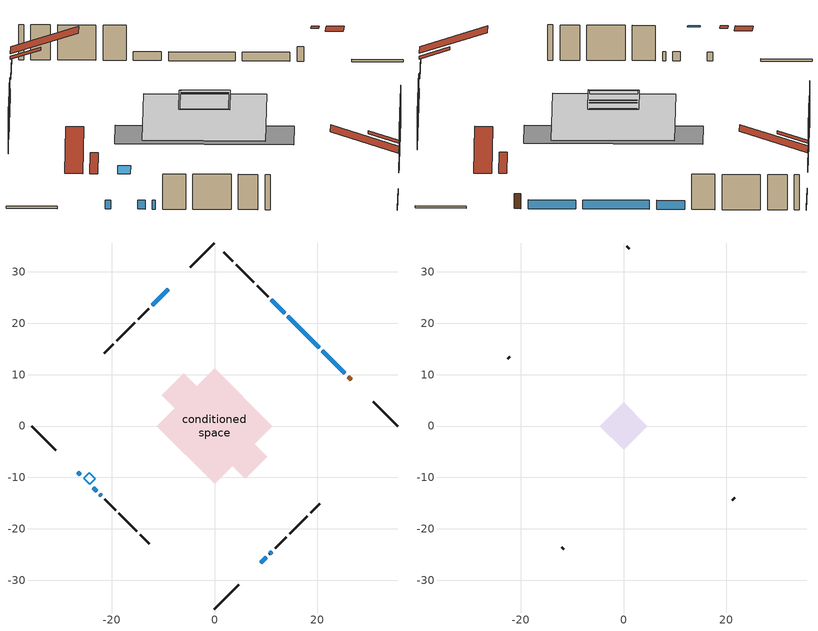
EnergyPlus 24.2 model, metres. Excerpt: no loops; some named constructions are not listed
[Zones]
conditioned space
 floor adiabatic (AdiabaticFloorConstruction): -11.19,0 0,11.19 11.19,0 0,-11.19 z2.44
 floor foundation (Slab1 construction): -10.31,5.98 -5.98,10.31 10.31,-5.98 5.98,-10.31 z0
 wall outside (RimJoist1 construction): 0,-35.61 4.68,-30.93 / -35.61,0 -30.93,-4.68 / 0,35.61 -4.68,30.93 / 35.61,0 30.93,4.68 z0:0.3
 wall outside (AdiabaticWallConstruction 1): 26.6,9.01 25.99,9.63 z0:2.03
 wall outside (AdiabaticWallConstruction): 9.01,-26.6 10.05,-25.57 / 25.33,10.28 21,14.62 / -26.6,-9.01 -26.1,-9.52 / -9.01,26.6 -12.13,23.49 / 10.7,-24.91 11.19,-24.43 / 20.34,15.27 14.29,21.33 / 13.63,21.98 11.09,24.53 / -23.64,-11.97 -22.96,-12.66 / -22.3,-13.31 -22.02,-13.6 z0:1.22
 wall outside (Wall1 construction): 11.84,-23.77 13.94,-21.67 / -21.36,-14.25 -19.26,-16.35 / -12.78,22.83 -14.88,20.73 / 10.43,25.18 8.33,27.28 z0:4.88
 wall outside (Wall2 construction): 14.6,-21.02 18.08,-17.54 / -18.61,-17.01 -15.13,-20.48 / -15.54,20.08 -19.01,16.6 / 7.68,27.94 4.2,31.41 z0:4.88
 wall outside (Wall3 construction): 18.73,-16.88 20.51,-15.1 / -14.47,-21.14 -12.69,-22.92 / -19.67,15.94 -21.45,14.16 / 3.54,32.07 1.76,33.85 z0:4.88
 window (WindowConstruction 8): 9.01,-26.6 10.05,-25.57 z0:1.22
 window (WindowConstruction 5): 25.33,10.28 21,14.62 z0:1.22
 window (WindowConstruction 6): -26.6,-9.01 -26.1,-9.52 z0:1.22
 window (WindowConstruction 7): -9.01,26.6 -12.13,23.49 z0:1.22
 window (WindowConstruction): 10.7,-24.91 11.19,-24.43 z0:1.22
 window (WindowConstruction 1): 20.34,15.27 14.29,21.33 z0:1.22
 window (WindowConstruction 2): 13.63,21.98 11.09,24.53 z0:1.22
 window (WindowConstruction 3): -23.64,-11.97 -22.96,-12.66 z0:1.22
 window (WindowConstruction 4): -22.3,-13.31 -22.02,-13.6 z0:1.22
 door (Door): 26.6,9.01 25.99,9.62 z0:2.03
 ceiling adiabatic (AdiabaticFloorConstruction): 0,-11.19 11.19,0 0,11.19 -11.19,0 z2.44
 roof outside (Roof3 construction): 8.36,-27.26,4.88 5.58,-24.48,6.19 4.84,-25.21,6.19 7.62,-27.99,4.88; -27.26,-8.36,4.88 -24.48,-5.58,6.19 -25.21,-4.84,6.19 -27.99,-7.62,4.88; -8.36,27.26,4.88 -5.58,24.48,6.19 -4.84,25.21,6.19 -7.62,27.99,4.88; 27.26,8.36,4.88 24.48,5.58,6.19 25.21,4.84,6.19 27.99,7.62,4.88
 roof outside (AdiabaticRoofConstruction): -24.3,-11.31,4.88 -23.22,-10.23,5.39 -24.36,-9.09,5.39 -25.44,-10.17,4.88
 skylight (SkylightConstruction): -24.3,-11.31,4.88 -23.22,-10.23,5.39 -24.36,-9.09,5.39 -25.44,-10.17,4.88
attic - vented
 floor to conditioned space (Floor1 construction Reversed): -4.34,0 0,4.34 4.34,0 0,-4.34 z4.88
 floor to conditioned space (Floor2 construction Reversed): -4.62,0 0,4.62 4.62,0 0,-4.62 z4.88
 wall outside (Wall4 construction): 21.17,-14.45 21.62,-14 / -12.04,-23.58 -11.59,-24.03 / -22.11,13.51 -22.56,13.06 / 1.11,34.51 0.66,34.96 z0:4.88
 roof outside (Roof1 construction): 6.97,-28.65,4.88 0.79,-22.47,7.79 -0.84,-24.1,7.79 5.34,-30.28,4.88; -28.65,-6.97,4.88 -22.47,-0.79,7.79 -24.1,0.84,7.79 -30.28,-5.34,4.88; -6.97,28.65,4.88 -0.79,22.47,7.79 0.84,24.1,7.79 -5.34,30.28,4.88; 28.65,6.97,4.88 22.47,0.79,7.79 24.1,-0.84,7.79 30.28,5.34,4.88
[Material] Roughness=Rough; Thermal Absorptance=0.9
Name | Thickness {m} | Conductivity {W/m-K} | Density {kg/m3} | Specific Heat {J/kg-K} | Solar Absorptance | Visible Absorptance
ceiling loosefill ins | 0.254 | 0.0480833 | 16.02 | 1046.75 | 0.7 | 0.7
ceiling stud and cavity | 0.1397 | 0.0952427 | 65.682 | 1177.47 | 0.7 | 0.7
ceiling stud and cavity 1 | 0.1397 | 0.0945616 | 65.682 | 1177.47 | 0.7 | 0.7
gypsum board | 0.0127 | 0.160291 | 801 | 837.4 | 0.6 | 0.6
[Construction]
Floor1 construction: ceiling loosefill ins, ceiling stud and cavity, gypsum board
Floor2 construction: ceiling loosefill ins, ceiling stud and cavity 1, gypsum board
[Schedule:Day:Interval]
interior lighting schedule day: No, 01:00, 0.108182, 04:00, 0.0901515, 05:00, 0.0991667, 06:00, 0.162273, 07:00, 0.270455, 08:00, 0.342576, 10:00, 0.369621, 11:00, 0.351591, 12:00, 0.333561, 13:00, 0.324545, 14:00, 0.31553, 15:00, 0.333561, 16:00, 0.369621, 17:00, 0.450758, 18:00, 0.585985, 19:00, 0.775303, 20:00, 0.955606, 21:00, 0.991667, 22:00, 0.712197, 23:00, 0.360606, 24:00, 0.162273
interior lighting schedule day 1: No, 01:00, 0.100909, 04:00, 0.0840909, 05:00, 0.0925, 06:00, 0.151364, 07:00, 0.252273, 08:00, 0.319545, 10:00, 0.344773, 11:00, 0.327955, 12:00, 0.311136, 13:00, 0.302727, 14:00, 0.294318, 15:00, 0.311136, 16:00, 0.344773, 17:00, 0.420455, 18:00, 0.546591, 19:00, 0.723182, 20:00, 0.891364, 21:00, 0.925, 22:00, 0.664318, 23:00, 0.336364, 24:00, 0.151364
interior lighting schedule day 2: No, 01:00, 0.0927273, 04:00, 0.0772727, 05:00, 0.085, 06:00, 0.139091, 07:00, 0.231818, 08:00, 0.293636, 10:00, 0.316818, 11:00, 0.301364, 12:00, 0.285909, 13:00, 0.278182, 14:00, 0.270455, 15:00, 0.285909, 16:00, 0.316818, 17:00, 0.386364, 18:00, 0.502273, 19:00, 0.664545, 20:00, 0.819091, 21:00, 0.85, 22:00, 0.610455, 23:00, 0.309091, 24:00, 0.139091
interior lighting schedule day 3: No, 01:00, 0.0845455, 04:00, 0.0704545, 05:00, 0.0775, 06:00, 0.126818, 07:00, 0.211364, 08:00, 0.267727, 10:00, 0.288864, 11:00, 0.274773, 12:00, 0.260682, 13:00, 0.253636, 14:00, 0.246591, 15:00, 0.260682, 16:00, 0.288864, 17:00, 0.352273, 18:00, 0.457955, 19:00, 0.605909, 20:00, 0.746818, 21:00, 0.775, 22:00, 0.556591, 23:00, 0.281818, 24:00, 0.126818
interior lighting schedule day 4: No, 01:00, 0.0763636, 04:00, 0.0636364, 05:00, 0.07, 06:00, 0.114545, 07:00, 0.190909, 08:00, 0.241818, 10:00, 0.260909, 11:00, 0.248182, 12:00, 0.235455, 13:00, 0.229091, 14:00, 0.222727, 15:00, 0.235455, 16:00, 0.260909, 17:00, 0.318182, 18:00, 0.413636, 19:00, 0.547273, 20:00, 0.674545, 21:00, 0.7, 22:00, 0.502727, 23:00, 0.254545, 24:00, 0.114545
interior lighting schedule day 5: No, 01:00, 0.0727273, 04:00, 0.0606061, 05:00, 0.0666667, 06:00, 0.109091, 07:00, 0.181818, 08:00, 0.230303, 10:00, 0.248485, 11:00, 0.236364, 12:00, 0.224242, 13:00, 0.218182, 14:00, 0.212121, 15:00, 0.224242, 16:00, 0.248485, 17:00, 0.30303, 18:00, 0.393939, 19:00, 0.521212, 20:00, 0.642424, 21:00, 0.666667, 22:00, 0.478788, 23:00, 0.242424, 24:00, 0.109091
interior lighting schedule day 6: No, 01:00, 0.0745455, 04:00, 0.0621212, 05:00, 0.0683333, 06:00, 0.111818, 07:00, 0.186364, 08:00, 0.236061, 10:00, 0.254697, 11:00, 0.242273, 12:00, 0.229848, 13:00, 0.223636, 14:00, 0.217424, 15:00, 0.229848, 16:00, 0.254697, 17:00, 0.310606, 18:00, 0.403788, 19:00, 0.534242, 20:00, 0.658485, 21:00, 0.683333, 22:00, 0.490758, 23:00, 0.248485, 24:00, 0.111818
interior lighting schedule day 7: No, 01:00, 0.08, 04:00, 0.0666667, 05:00, 0.0733333, 06:00, 0.12, 07:00, 0.2, 08:00, 0.253333, 10:00, 0.273333, 11:00, 0.26, 12:00, 0.246667, 13:00, 0.24, 14:00, 0.233333, 15:00, 0.246667, 16:00, 0.273333, 17:00, 0.333333, 18:00, 0.433333, 19:00, 0.573333, 20:00, 0.706667, 21:00, 0.733333, 22:00, 0.526667, 23:00, 0.266667, 24:00, 0.12
interior lighting schedule day 8: No, 01:00, 0.0890909, 04:00, 0.0742424, 05:00, 0.0816667, 06:00, 0.133636, 07:00, 0.222727, 08:00, 0.282121, 10:00, 0.304394, 11:00, 0.289545, 12:00, 0.274697, 13:00, 0.267273, 14:00, 0.259848, 15:00, 0.274697, 16:00, 0.304394, 17:00, 0.371212, 18:00, 0.482576, 19:00, 0.638485, 20:00, 0.78697, 21:00, 0.816667, 22:00, 0.586515, 23:00, 0.29697, 24:00, 0.133636
interior lighting schedule day 9: No, 01:00, 0.0972727, 04:00, 0.0810606, 05:00, 0.0891667, 06:00, 0.145909, 07:00, 0.243182, 08:00, 0.30803, 10:00, 0.332348, 11:00, 0.316136, 12:00, 0.299924, 13:00, 0.291818, 14:00, 0.283712, 15:00, 0.299924, 16:00, 0.332348, 17:00, 0.405303, 18:00, 0.526894, 19:00, 0.697121, 20:00, 0.859242, 21:00, 0.891667, 22:00, 0.640379, 23:00, 0.324242, 24:00, 0.145909
interior lighting schedule day 10: No, 01:00, 0.105455, 04:00, 0.0878788, 05:00, 0.0966667, 06:00, 0.158182, 07:00, 0.263636, 08:00, 0.333939, 10:00, 0.360303, 11:00, 0.342727, 12:00, 0.325152, 13:00, 0.316364, 14:00, 0.307576, 15:00, 0.325152, 16:00, 0.360303, 17:00, 0.439394, 18:00, 0.571212, 19:00, 0.755758, 20:00, 0.931515, 21:00, 0.966667, 22:00, 0.694242, 23:00, 0.351515, 24:00, 0.158182
interior lighting schedule day 11: No, 01:00, 0.109091, 04:00, 0.0909091, 05:00, 0.1, 06:00, 0.163636, 07:00, 0.272727, 08:00, 0.345455, 10:00, 0.372727, 11:00, 0.354545, 12:00, 0.336364, 13:00, 0.327273, 14:00, 0.318182, 15:00, 0.336364, 16:00, 0.372727, 17:00, 0.454545, 18:00, 0.590909, 19:00, 0.781818, 20:00, 0.963636, 21:00, 1, 22:00, 0.718182, 23:00, 0.363636, 24:00, 0.163636
interior lighting schedule default day; occupants schedule default day; clothes dryer schedule default day; cooking range schedule default day; misc plug loads schedule default day; general water use schedule default day; heating setpoint default day; cooling setpoint default day; clothes dryer exhaust 0 schedule default day; cooling season schedule day; cooling season schedule day 2; cooling season schedule default day; exterior lighting schedule default day; natural vent schedule default day: No, 24:00, 0
occupants schedule day: No, 05:00, 0.426829, 06:00, 0.719512, 07:00, 1, 08:00, 0.670732, 09:00, 0.329268, 14:00, 0.170732, 15:00, 0.231707, 16:00, 0.329268, 17:00, 0.5, 18:00, 0.670732, 19:00, 0.829268, 21:00, 1, 22:00, 0.853659, 23:00, 0.646341, 24:00, 0.426829
clothes dryer schedule day; clothes dryer exhaust 0 schedule day: No, 01:00, 0.123457, 02:00, 0.0740741, 03:00, 0.0493827, 04:00, 0.0246914, 05:00, 0.0493827, 06:00, 0.0740741, 07:00, 0.197531, 08:00, 0.395062, 09:00, 0.592593, 10:00, 0.839506, 11:00, 0.962963, 12:00, 1, 13:00, 0.91358, 14:00, 0.82716, 15:00, 0.716049, 16:00, 0.753086, 17:00, 0.679012, 18:00, 0.666667, 20:00, 0.62963, 21:00, 0.641975, 22:00, 0.666667, 23:00, 0.54321, 24:00, 0.296296
cooking range schedule day: No, 05:00, 0.0597015, 06:00, 0.11194, 07:00, 0.171642, 08:00, 0.291045, 11:00, 0.343284, 12:00, 0.402985, 13:00, 0.462687, 14:00, 0.343284, 15:00, 0.291045, 16:00, 0.402985, 17:00, 0.567164, 18:00, 1, 19:00, 0.850746, 20:00, 0.432836, 21:00, 0.291045, 22:00, 0.231343, 23:00, 0.171642, 24:00, 0.11194
misc plug loads schedule day: No, 06:00, 0.705882, 07:00, 0.745098, 08:00, 0.803922, 15:00, 0.823529, 16:00, 0.862745, 17:00, 0.921569, 18:00, 0.980392, 19:00, 1, 20:00, 0.980392, 21:00, 0.941176, 22:00, 0.862745, 23:00, 0.784314, 24:00, 0.72549
general water use schedule day: No, 01:00, 0.315068, 03:00, 0.287671, 04:00, 0.342466, 05:00, 0.369863, 06:00, 0.520548, 07:00, 0.60274, 08:00, 0.534247, 10:00, 0.506849, 11:00, 0.465753, 14:00, 0.479452, 15:00, 0.534247, 16:00, 0.589041, 17:00, 0.69863, 18:00, 0.876712, 19:00, 0.890411, 20:00, 0.986301, 21:00, 1, 22:00, 0.863014, 23:00, 0.616438, 24:00, 0.465753
heating setpoint day: No, 24:00, 21
cooling setpoint day: No, 24:00, 25
cooling season schedule day 1: No, 24:00, 1
exterior lighting schedule day: No, 01:00, 0.566667, 03:00, 0.524167, 05:00, 0.495833, 06:00, 0.5525, 07:00, 0.623333, 08:00, 0.580833, 09:00, 0.439167, 10:00, 0.354167, 12:00, 0.34, 13:00, 0.354167, 14:00, 0.396667, 15:00, 0.425, 16:00, 0.495833, 17:00, 0.623333, 18:00, 0.793333, 19:00, 0.906667, 20:00, 0.963333, 21:00, 0.991667, 22:00, 0.920833, 23:00, 0.793333, 24:00, 0.665833
exterior lighting schedule day 1: No, 01:00, 0.528571, 03:00, 0.488929, 05:00, 0.4625, 06:00, 0.515357, 07:00, 0.581429, 08:00, 0.541786, 09:00, 0.409643, 10:00, 0.330357, 12:00, 0.317143, 13:00, 0.330357, 14:00, 0.37, 15:00, 0.396429, 16:00, 0.4625, 17:00, 0.581429, 18:00, 0.74, 19:00, 0.845714, 20:00, 0.898571, 21:00, 0.925, 22:00, 0.858929, 23:00, 0.74, 24:00, 0.621071
exterior lighting schedule day 10: No, 01:00, 0.552381, 03:00, 0.510952, 05:00, 0.483333, 06:00, 0.538571, 07:00, 0.607619, 08:00, 0.56619, 09:00, 0.428095, 10:00, 0.345238, 12:00, 0.331429, 13:00, 0.345238, 14:00, 0.386667, 15:00, 0.414286, 16:00, 0.483333, 17:00, 0.607619, 18:00, 0.773333, 19:00, 0.88381, 20:00, 0.939048, 21:00, 0.966667, 22:00, 0.897619, 23:00, 0.773333, 24:00, 0.649048
exterior lighting schedule day 11: No, 01:00, 0.571429, 03:00, 0.528571, 05:00, 0.5, 06:00, 0.557143, 07:00, 0.628571, 08:00, 0.585714, 09:00, 0.442857, 10:00, 0.357143, 12:00, 0.342857, 13:00, 0.357143, 14:00, 0.4, 15:00, 0.428571, 16:00, 0.5, 17:00, 0.628571, 18:00, 0.8, 19:00, 0.914286, 20:00, 0.971429, 21:00, 1, 22:00, 0.928571, 23:00, 0.8, 24:00, 0.671429
exterior lighting schedule day 2: No, 01:00, 0.485714, 03:00, 0.449286, 05:00, 0.425, 06:00, 0.473571, 07:00, 0.534286, 08:00, 0.497857, 09:00, 0.376429, 10:00, 0.303571, 12:00, 0.291429, 13:00, 0.303571, 14:00, 0.34, 15:00, 0.364286, 16:00, 0.425, 17:00, 0.534286, 18:00, 0.68, 19:00, 0.777143, 20:00, 0.825714, 21:00, 0.85, 22:00, 0.789286, 23:00, 0.68, 24:00, 0.570714
exterior lighting schedule day 3: No, 01:00, 0.442857, 03:00, 0.409643, 05:00, 0.3875, 06:00, 0.431786, 07:00, 0.487143, 08:00, 0.453929, 09:00, 0.343214, 10:00, 0.276786, 12:00, 0.265714, 13:00, 0.276786, 14:00, 0.31, 15:00, 0.332143, 16:00, 0.3875, 17:00, 0.487143, 18:00, 0.62, 19:00, 0.708571, 20:00, 0.752857, 21:00, 0.775, 22:00, 0.719643, 23:00, 0.62, 24:00, 0.520357
exterior lighting schedule day 4: No, 01:00, 0.4, 03:00, 0.37, 05:00, 0.35, 06:00, 0.39, 07:00, 0.44, 08:00, 0.41, 09:00, 0.31, 10:00, 0.25, 12:00, 0.24, 13:00, 0.25, 14:00, 0.28, 15:00, 0.3, 16:00, 0.35, 17:00, 0.44, 18:00, 0.56, 19:00, 0.64, 20:00, 0.68, 21:00, 0.7, 22:00, 0.65, 23:00, 0.56, 24:00, 0.47
exterior lighting schedule day 5: No, 01:00, 0.380952, 03:00, 0.352381, 05:00, 0.333333, 06:00, 0.371429, 07:00, 0.419048, 08:00, 0.390476, 09:00, 0.295238, 10:00, 0.238095, 12:00, 0.228571, 13:00, 0.238095, 14:00, 0.266667, 15:00, 0.285714, 16:00, 0.333333, 17:00, 0.419048, 18:00, 0.533333, 19:00, 0.609524, 20:00, 0.647619, 21:00, 0.666667, 22:00, 0.619048, 23:00, 0.533333, 24:00, 0.447619
exterior lighting schedule day 6: No, 01:00, 0.390476, 03:00, 0.36119, 05:00, 0.341667, 06:00, 0.380714, 07:00, 0.429524, 08:00, 0.400238, 09:00, 0.302619, 10:00, 0.244048, 12:00, 0.234286, 13:00, 0.244048, 14:00, 0.273333, 15:00, 0.292857, 16:00, 0.341667, 17:00, 0.429524, 18:00, 0.546667, 19:00, 0.624762, 20:00, 0.66381, 21:00, 0.683333, 22:00, 0.634524, 23:00, 0.546667, 24:00, 0.45881
exterior lighting schedule day 7: No, 01:00, 0.419048, 03:00, 0.387619, 05:00, 0.366667, 06:00, 0.408571, 07:00, 0.460952, 08:00, 0.429524, 09:00, 0.324762, 10:00, 0.261905, 12:00, 0.251429, 13:00, 0.261905, 14:00, 0.293333, 15:00, 0.314286, 16:00, 0.366667, 17:00, 0.460952, 18:00, 0.586667, 19:00, 0.670476, 20:00, 0.712381, 21:00, 0.733333, 22:00, 0.680952, 23:00, 0.586667, 24:00, 0.492381
exterior lighting schedule day 8: No, 01:00, 0.466667, 03:00, 0.431667, 05:00, 0.408333, 06:00, 0.455, 07:00, 0.513333, 08:00, 0.478333, 09:00, 0.361667, 10:00, 0.291667, 12:00, 0.28, 13:00, 0.291667, 14:00, 0.326667, 15:00, 0.35, 16:00, 0.408333, 17:00, 0.513333, 18:00, 0.653333, 19:00, 0.746667, 20:00, 0.793333, 21:00, 0.816667, 22:00, 0.758333, 23:00, 0.653333, 24:00, 0.548333
exterior lighting schedule day 9: No, 01:00, 0.509524, 03:00, 0.47131, 05:00, 0.445833, 06:00, 0.496786, 07:00, 0.560476, 08:00, 0.522262, 09:00, 0.394881, 10:00, 0.318452, 12:00, 0.305714, 13:00, 0.318452, 14:00, 0.356667, 15:00, 0.382143, 16:00, 0.445833, 17:00, 0.560476, 18:00, 0.713333, 19:00, 0.815238, 20:00, 0.86619, 21:00, 0.891667, 22:00, 0.827976, 23:00, 0.713333, 24:00, 0.59869
[Schedule:Week:Daily]
heating setpoint Week Rule - Jan1-Dec31: heating setpoint day, heating setpoint day, heating setpoint day, heating setpoint day, heating setpoint day, heating setpoint day, heating setpoint day, heating setpoint default day, heating setpoint default day, heating setpoint default day, heating setpoint default day, heating setpoint default day
cooling setpoint Week Rule - Jan1-Dec31: cooling setpoint day, cooling setpoint day, cooling setpoint day, cooling setpoint day, cooling setpoint day, cooling setpoint day, cooling setpoint day, cooling setpoint default day, cooling setpoint default day, cooling setpoint default day, cooling setpoint default day, cooling setpoint default day
clothes dryer exhaust 0 schedule Week Rule - Jan1-Dec31: clothes dryer exhaust 0 schedule day, clothes dryer exhaust 0 schedule day, clothes dryer exhaust 0 schedule day, clothes dryer exhaust 0 schedule day, clothes dryer exhaust 0 schedule day, clothes dryer exhaust 0 schedule day, clothes dryer exhaust 0 schedule day, clothes dryer exhaust 0 schedule default day, clothes dryer exhaust 0 schedule default day, clothes dryer exhaust 0 schedule default day, clothes dryer exhaust 0 schedule default day, clothes dryer exhaust 0 schedule default day
cooling season schedule Week Rule - Jan1-May26: cooling season schedule day, cooling season schedule day, cooling season schedule day, cooling season schedule day, cooling season schedule day, cooling season schedule day, cooling season schedule day, cooling season schedule default day, cooling season schedule default day, cooling season schedule default day, cooling season schedule default day, cooling season schedule default day
cooling season schedule Week Rule - May27-Jun2: cooling season schedule day, cooling season schedule day, cooling season schedule day, cooling season schedule day, cooling season schedule day, cooling season schedule day 1, cooling season schedule day 1, cooling season schedule default day, cooling season schedule default day, cooling season schedule default day, cooling season schedule default day, cooling season schedule default day
cooling season schedule Week Rule - Jun3-Aug25: cooling season schedule day 1, cooling season schedule day 1, cooling season schedule day 1, cooling season schedule day 1, cooling season schedule day 1, cooling season schedule day 1, cooling season schedule day 1, cooling season schedule default day, cooling season schedule default day, cooling season schedule default day, cooling season schedule default day, cooling season schedule default day
cooling season schedule Week Rule - Aug26-Sep1: cooling season schedule day 1, cooling season schedule day 1, cooling season schedule day 1, cooling season schedule day 1, cooling season schedule day 1, cooling season schedule day 1, cooling season schedule day 2, cooling season schedule default day, cooling season schedule default day, cooling season schedule default day, cooling season schedule default day, cooling season schedule default day
cooling season schedule Week Rule - Sep2-Dec31: cooling season schedule day 2, cooling season schedule day 2, cooling season schedule day 2, cooling season schedule day 2, cooling season schedule day 2, cooling season schedule day 2, cooling season schedule day 2, cooling season schedule default day, cooling season schedule default day, cooling season schedule default day, cooling season schedule default day, cooling season schedule default day
exterior lighting schedule Week Rule - Nov4-Nov24: exterior lighting schedule day 10, exterior lighting schedule day 10, exterior lighting schedule day 10, exterior lighting schedule day 10, exterior lighting schedule day 10, exterior lighting schedule day 10, exterior lighting schedule day 10, exterior lighting schedule default day, exterior lighting schedule default day, exterior lighting schedule default day, exterior lighting schedule default day, exterior lighting schedule default day
exterior lighting schedule Week Rule - Nov25-Dec1: exterior lighting schedule day 10, exterior lighting schedule day 10, exterior lighting schedule day 10, exterior lighting schedule day 10, exterior lighting schedule day 10, exterior lighting schedule day 10, exterior lighting schedule day 11, exterior lighting schedule default day, exterior lighting schedule default day, exterior lighting schedule default day, exterior lighting schedule default day, exterior lighting schedule default day
exterior lighting schedule Week Rule - Dec2-Dec31: exterior lighting schedule day 11, exterior lighting schedule day 11, exterior lighting schedule day 11, exterior lighting schedule day 11, exterior lighting schedule day 11, exterior lighting schedule day 11, exterior lighting schedule day 11, exterior lighting schedule default day, exterior lighting schedule default day, exterior lighting schedule default day, exterior lighting schedule default day, exterior lighting schedule default day
natural vent schedule Week Rule - Jan1-Dec31: natural vent schedule default day, natural vent schedule default day, natural vent schedule default day, natural vent schedule default day, natural vent schedule default day, natural vent schedule default day, natural vent schedule default day, natural vent schedule default day, natural vent schedule default day, natural vent schedule default day, natural vent schedule default day, natural vent schedule default day
